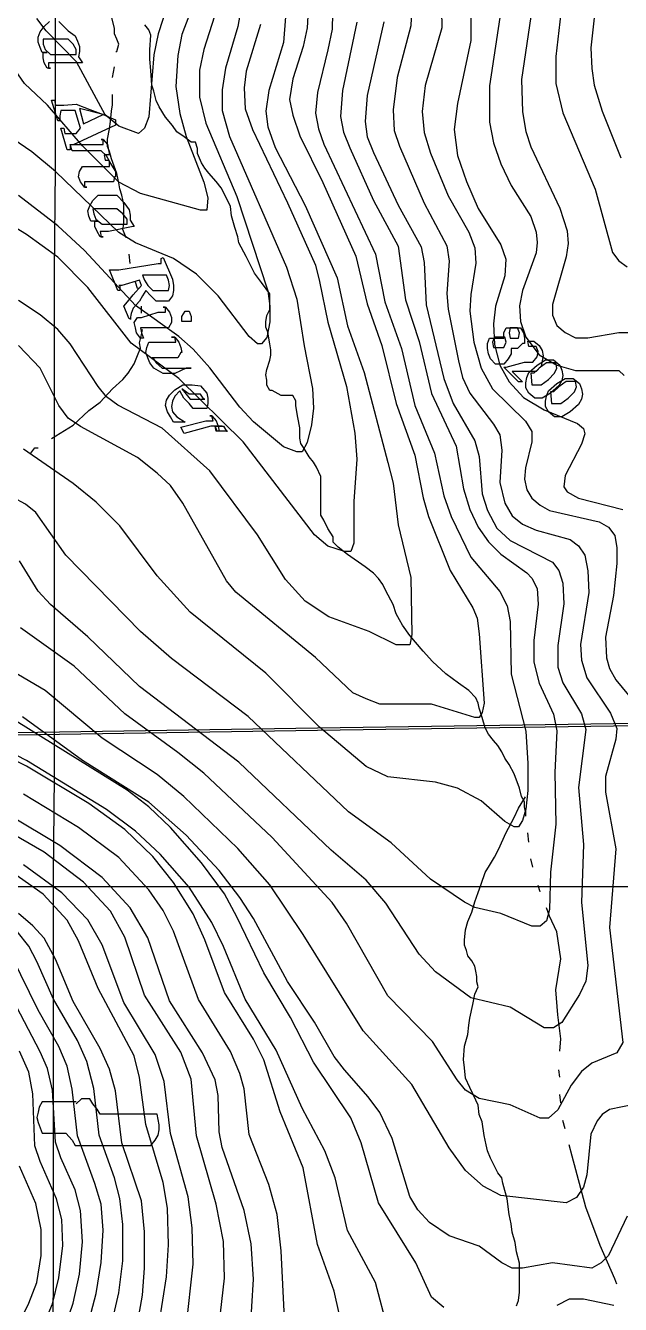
# Model space of a CAD drawing. Extents: x -0.49 to 6.91, y -0.57 to 8.11.
# Drawn here: x 1.304 to 1.607, y 0.327 to 0.978 of the extents above; entities that cross this region are included whole.
import ezdxf

# ---------------------------------------------------------------- set-up
doc = ezdxf.new("R2010")
doc.units = 0
for name, color, linetype in [('Elevations', 7, 'CONTINUOUS'), ('Grid', 7, 'CONTINUOUS'), ('Labels', 7, 'CONTINUOUS'), ('topo', 7, 'CONTINUOUS'), ('topo_grid', 7, 'CONTINUOUS'), ('water', 7, 'CONTINUOUS'), ('white', 7, 'CONTINUOUS')]:
    doc.layers.add(name, color=color, linetype=linetype)

msp = doc.modelspace()

# ---------------------------------------------------------------- linework, layer by layer
at = {"layer": 'Elevations', "color": 1}
for points in [[(1.556296, 0.824332), (1.557878, 0.821686), (1.558405, 0.81904), (1.558405, 0.816394), (1.557349, 0.816394), (1.554714, 0.813749), (1.553132, 0.813749), (1.551552, 0.813749), (1.551552, 0.811103), (1.54997, 0.808457), (1.547861, 0.805811), (1.545752, 0.805811), (1.543644, 0.805811), (1.541008, 0.808457), (1.539953, 0.811103), (1.539426, 0.813749), (1.539426, 0.816394), (1.540482, 0.81904), (1.542064, 0.81904), (1.543646, 0.81904), (1.545755, 0.81904), (1.547864, 0.81904), (1.547864, 0.821686), (1.54892, 0.824332), (1.550499, 0.824332), (1.552608, 0.824332), (1.554717, 0.824332)], [(1.550496, 0.821686), (1.551022, 0.81904), (1.553131, 0.81904), (1.55524, 0.81904), (1.555766, 0.821686), (1.554713, 0.824332), (1.552605, 0.824332), (1.551022, 0.824332)], [(1.542588, 0.814304), (1.54417, 0.814304), (1.545226, 0.814304), (1.546279, 0.814304), (1.547861, 0.814304), (1.548917, 0.81695), (1.54839, 0.819596), (1.545752, 0.819596), (1.543117, 0.819596), (1.542064, 0.81695)], [(1.565787, 0.815363), (1.567369, 0.812717), (1.567896, 0.810071), (1.567369, 0.807425), (1.566843, 0.804779), (1.564207, 0.802133), (1.562099, 0.802133), (1.559463, 0.802133), (1.552082, 0.802133), (1.557354, 0.796842), (1.555246, 0.796842), (1.547864, 0.80425), (1.54892, 0.80425), (1.55841, 0.806896), (1.561045, 0.806896), (1.562627, 0.806896), (1.564736, 0.809542), (1.565262, 0.812188), (1.564209, 0.814833), (1.562627, 0.814833), (1.560518, 0.814833), (1.559992, 0.817479), (1.563156, 0.817479)], [(1.576331, 0.805335), (1.577387, 0.802689), (1.577913, 0.800043), (1.577387, 0.797397), (1.575804, 0.794751), (1.571586, 0.791047), (1.567368, 0.788401), (1.563678, 0.788401), (1.560514, 0.791047), (1.558932, 0.793693), (1.558932, 0.796339), (1.559458, 0.798985), (1.560514, 0.801631), (1.564732, 0.805335), (1.56895, 0.807981), (1.573168, 0.807981)], [(1.562096, 0.795334), (1.564205, 0.795334), (1.56684, 0.795334), (1.570531, 0.797979), (1.573694, 0.801154), (1.57475, 0.8038), (1.574223, 0.806446), (1.572114, 0.806446), (1.569477, 0.806446), (1.565786, 0.8038), (1.563149, 0.801154), (1.562096, 0.801154), (1.561569, 0.801154)], [(1.586349, 0.795863), (1.587405, 0.793217), (1.587931, 0.790571), (1.587405, 0.787925), (1.585823, 0.785279), (1.581605, 0.781575), (1.577387, 0.778929), (1.573696, 0.778929), (1.570533, 0.781575), (1.56895, 0.784221), (1.56895, 0.786867), (1.569477, 0.789513), (1.57053, 0.792159), (1.574748, 0.795863), (1.578966, 0.798509), (1.583184, 0.798509)], [(1.572113, 0.785835), (1.574222, 0.785835), (1.57686, 0.785835), (1.58055, 0.788481), (1.583714, 0.791656), (1.584767, 0.794302), (1.58424, 0.796948), (1.582131, 0.796948), (1.579496, 0.796948), (1.575805, 0.794302), (1.57317, 0.791656), (1.572117, 0.791656), (1.57159, 0.791656)]]:
    msp.add_lwpolyline(points, close=True, dxfattribs=at)
at = {"layer": 'Grid', "color": 1}
msp.add_lwpolyline([(0.827627, 0.610258), (0.827627, 0.817982), (0.828154, 1.026262), (0.82868, 1.233986), (0.82868, 1.442266), (1.036419, 1.444912), (1.244158, 1.447558), (1.451897, 1.450204), (1.659636, 1.45285), (1.660163, 1.245654), (1.660689, 1.038433), (1.661216, 0.830708), (1.661742, 0.623487), (1.452949, 0.620312), (1.244682, 0.617137), (1.035889, 0.614491)], close=True, dxfattribs=at)
msp.add_lwpolyline([(0.823408, 0.000763), (0.82499, 0.139961), (0.825517, 0.348743), (0.827625, 0.610258), (1.035891, 0.613433), (1.244685, 0.616078), (1.452951, 0.619253), (1.661744, 0.622428), (1.665435, 0.414175), (1.669653, 0.20645), (1.671241, 0.000816)], dxfattribs=at)
at = {"layer": 'Labels', "color": 6}
msp.add_lwpolyline([(1.321137, 0.98041), (1.325884, 0.975647), (1.329575, 0.973001), (1.330628, 0.970355), (1.331684, 0.96771), (1.331684, 0.965064), (1.331157, 0.962418), (1.333266, 0.959243), (1.332739, 0.959243), (1.320084, 0.959243), (1.318503, 0.959243), (1.317448, 0.959243), (1.315866, 0.959243), (1.315866, 0.956597), (1.316392, 0.956597), (1.316919, 0.956597), (1.315339, 0.956597), (1.313757, 0.959243), (1.313231, 0.961889), (1.313231, 0.964535), (1.315339, 0.964535), (1.315339, 0.964535), (1.314283, 0.964535), (1.312701, 0.964535), (1.311645, 0.96718), (1.310592, 0.969826), (1.310592, 0.972472), (1.311645, 0.975118), (1.313754, 0.977764), (1.316392, 0.98041)], dxfattribs=at)
for points in [[(1.314284, 0.966149), (1.316922, 0.963503), (1.327994, 0.963503), (1.329047, 0.963503), (1.329574, 0.963503), (1.3301, 0.963503), (1.3301, 0.966149), (1.328518, 0.968794), (1.325883, 0.97144), (1.321665, 0.97144), (1.317447, 0.97144), (1.315338, 0.97144), (1.314282, 0.97144), (1.313229, 0.97144), (1.313229, 0.968794)], [(1.330102, 0.938209), (1.336956, 0.935563), (1.34381, 0.932917), (1.350137, 0.930271), (1.350137, 0.927625), (1.32852, 0.917571), (1.327467, 0.917571), (1.32694, 0.917571), (1.32694, 0.917571), (1.32694, 0.914925), (1.325358, 0.914925), (1.322194, 0.926038), (1.323777, 0.926038), (1.324303, 0.923392), (1.32483, 0.923392), (1.325356, 0.923392), (1.326412, 0.923392), (1.326938, 0.923392), (1.327991, 0.923392), (1.3301, 0.923392), (1.332209, 0.926038), (1.329574, 0.935034), (1.326938, 0.935034), (1.32483, 0.935034), (1.323247, 0.935034), (1.322194, 0.935034), (1.321665, 0.932388), (1.321665, 0.929742), (1.320612, 0.929742), (1.317449, 0.940325), (1.319029, 0.940325), (1.319555, 0.937679), (1.320611, 0.937679), (1.321664, 0.937679), (1.323773, 0.937679)], [(1.331684, 0.936092), (1.333793, 0.928154), (1.343811, 0.932917)], [(1.344865, 0.909739), (1.346447, 0.909739), (1.348029, 0.907094), (1.350138, 0.903919), (1.350138, 0.901273), (1.349612, 0.901273), (1.349085, 0.898627), (1.347503, 0.898627), (1.34645, 0.898627), (1.344341, 0.898627), (1.338014, 0.898627), (1.336958, 0.898627), (1.335379, 0.898627), (1.334323, 0.898627), (1.334323, 0.895981), (1.334849, 0.895981), (1.335376, 0.895981), (1.334323, 0.895981), (1.332214, 0.898627), (1.331158, 0.901273), (1.331685, 0.903919), (1.333267, 0.906564), (1.333794, 0.906564), (1.335376, 0.906564), (1.342758, 0.906564), (1.34434, 0.906564), (1.345396, 0.906564), (1.346978, 0.906564), (1.346978, 0.90921), (1.345396, 0.911856), (1.34276, 0.914502), (1.327997, 0.914502), (1.326942, 0.917677), (1.339596, 0.917677), (1.341178, 0.917677), (1.34276, 0.917677), (1.343813, 0.917677), (1.343813, 0.920323), (1.343287, 0.920323), (1.34276, 0.920323), (1.343813, 0.920323), (1.345922, 0.917677), (1.346448, 0.915031), (1.346975, 0.912385), (1.346448, 0.912385), (1.34434, 0.912385)], [(1.354355, 0.888123), (1.35699, 0.884419), (1.357517, 0.881773), (1.357517, 0.879127), (1.359625, 0.875952), (1.359099, 0.875952), (1.346446, 0.873306), (1.344864, 0.873306), (1.343808, 0.873306), (1.342226, 0.873306), (1.342752, 0.87066), (1.343279, 0.87066), (1.343806, 0.87066), (1.342223, 0.87066), (1.340641, 0.873306), (1.339588, 0.875952), (1.339588, 0.878598), (1.34117, 0.878598), (1.34117, 0.878598), (1.340115, 0.878598), (1.338532, 0.878598), (1.337479, 0.878598), (1.336424, 0.881244), (1.335897, 0.88389), (1.336953, 0.886535), (1.338535, 0.889181), (1.34117, 0.891827), (1.345915, 0.891827), (1.35066, 0.891827)], [(1.340119, 0.879683), (1.343283, 0.877037), (1.353828, 0.877037), (1.354881, 0.877037), (1.355937, 0.877037), (1.355937, 0.877037), (1.355937, 0.879683), (1.353828, 0.882329), (1.350664, 0.884974), (1.346974, 0.884974), (1.342756, 0.884974), (1.340647, 0.884974), (1.339592, 0.884974), (1.338538, 0.884974), (1.339065, 0.882329)], [(1.37439, 0.860183), (1.379136, 0.84907), (1.379663, 0.845895), (1.379663, 0.84325), (1.379136, 0.840604), (1.377027, 0.837958), (1.373864, 0.837958), (1.3707, 0.837958), (1.368065, 0.840604), (1.365427, 0.84325), (1.363845, 0.840604), (1.362263, 0.837958), (1.359099, 0.834254), (1.358046, 0.831608), (1.357519, 0.828962), (1.357519, 0.828962), (1.358046, 0.828962), (1.35699, 0.828962), (1.354355, 0.835312), (1.35699, 0.838487), (1.359099, 0.841133), (1.363317, 0.845895), (1.362264, 0.848541), (1.353301, 0.845895), (1.352774, 0.845895), (1.352248, 0.845895), (1.351721, 0.845895), (1.352248, 0.845895), (1.352248, 0.84325), (1.351195, 0.84325), (1.346977, 0.853833), (1.34803, 0.853833), (1.348556, 0.853833), (1.349612, 0.853833), (1.350665, 0.853833), (1.351721, 0.853833), (1.371756, 0.857008), (1.372282, 0.857008), (1.372809, 0.857008), (1.373335, 0.857008), (1.373335, 0.857008), (1.373335, 0.857008), (1.373335, 0.859654)], [(1.363846, 0.851214), (1.364899, 0.848568), (1.366481, 0.845922), (1.369117, 0.843276), (1.371752, 0.843276), (1.374916, 0.843276), (1.376498, 0.843276), (1.377024, 0.843276), (1.377551, 0.845922), (1.377024, 0.848568), (1.375971, 0.851214)], [(1.364373, 0.81904), (1.362791, 0.81904), (1.360682, 0.821686), (1.360155, 0.824332), (1.359629, 0.826978), (1.361211, 0.829624), (1.362264, 0.829624), (1.36332, 0.829624), (1.371755, 0.832269), (1.373337, 0.832269), (1.374393, 0.832269), (1.375446, 0.832269), (1.375446, 0.834915), (1.374919, 0.834915), (1.374393, 0.834915), (1.375448, 0.834915), (1.377557, 0.832269), (1.378613, 0.829624), (1.378613, 0.826978), (1.378613, 0.826978), (1.377031, 0.824332), (1.375978, 0.824332), (1.374922, 0.824332), (1.366486, 0.824332), (1.364904, 0.824332), (1.363848, 0.824332), (1.362795, 0.824332), (1.363321, 0.821686), (1.363321, 0.821686)], [(1.387572, 0.82748), (1.385466, 0.82748), (1.383879, 0.82748), (1.383879, 0.830126), (1.385466, 0.832772), (1.387572, 0.832772), (1.38863, 0.830126), (1.38863, 0.82748)], [(1.373863, 0.803747), (1.377554, 0.803747), (1.381244, 0.803747), (1.382826, 0.803747), (1.383353, 0.803747), (1.383879, 0.803747), (1.385467, 0.803747), (1.387044, 0.803747), (1.388102, 0.803747), (1.388629, 0.803747), (1.388102, 0.803747), (1.38757, 0.803747), (1.385988, 0.803747), (1.380188, 0.801101), (1.374391, 0.801101), (1.369645, 0.803747), (1.367536, 0.806393), (1.366483, 0.809039), (1.365428, 0.811685), (1.365954, 0.814331), (1.36701, 0.816976), (1.368592, 0.816976), (1.369645, 0.816976), (1.370172, 0.816976), (1.376498, 0.816976), (1.378081, 0.816976), (1.379134, 0.816976), (1.380716, 0.816976), (1.380189, 0.819622), (1.379663, 0.819622), (1.378607, 0.819622), (1.380189, 0.819622), (1.382298, 0.816976), (1.383354, 0.814331), (1.38388, 0.811685), (1.383354, 0.811685), (1.381772, 0.809039), (1.381245, 0.809039), (1.380189, 0.809039), (1.372808, 0.809039), (1.371226, 0.809039), (1.370173, 0.809039), (1.369117, 0.809039), (1.368591, 0.809039), (1.368591, 0.809039), (1.369117, 0.809039), (1.3707, 0.806393)], [(1.393376, 0.794804), (1.396539, 0.7911), (1.397066, 0.788454), (1.397066, 0.785809), (1.396539, 0.783163), (1.394957, 0.783163), (1.393375, 0.783163), (1.391266, 0.783163), (1.389678, 0.783163), (1.38757, 0.785809), (1.384932, 0.788454), (1.382823, 0.792159), (1.380188, 0.789513), (1.379135, 0.786867), (1.378608, 0.784221), (1.379135, 0.781575), (1.381244, 0.778929), (1.385467, 0.776284), (1.384935, 0.776284), (1.382299, 0.776284), (1.379662, 0.776284), (1.378079, 0.778929), (1.376497, 0.781575), (1.375441, 0.78475), (1.375968, 0.787396), (1.37755, 0.790042), (1.380185, 0.792688), (1.384405, 0.795334), (1.389154, 0.795334)], [(1.383881, 0.793217), (1.38599, 0.790571), (1.388104, 0.787925), (1.389681, 0.787925), (1.390739, 0.787925), (1.393903, 0.787925), (1.394956, 0.787925), (1.395483, 0.787925), (1.395483, 0.787925), (1.394956, 0.787925), (1.393374, 0.790571), (1.390736, 0.790571), (1.387572, 0.790571)], [(1.400757, 0.774246), (1.403392, 0.774246), (1.404975, 0.774246), (1.406557, 0.7716), (1.407083, 0.7716), (1.407083, 0.7716), (1.406557, 0.7716), (1.405501, 0.7716), (1.404448, 0.7716), (1.402866, 0.7716), (1.401813, 0.7716), (1.401284, 0.7716), (1.400757, 0.774246), (1.401813, 0.774246), (1.402866, 0.774246), (1.404448, 0.774246), (1.404448, 0.774246), (1.403395, 0.774246), (1.401286, 0.774246), (1.398651, 0.774246), (1.384938, 0.770542), (1.383356, 0.773717), (1.396014, 0.776892), (1.39707, 0.776892), (1.398652, 0.776892), (1.399705, 0.776892), (1.399178, 0.779538), (1.398652, 0.779538), (1.398125, 0.779538), (1.399178, 0.779538), (1.401287, 0.776892), (1.402343, 0.774246), (1.402869, 0.7716), (1.402869, 0.7716), (1.401814, 0.7716)]]:
    msp.add_lwpolyline(points, close=True, dxfattribs=at)
at = {"layer": 'topo', "color": 2}
for points in [[(1.612188, 1.098387), (1.604802, 1.093096), (1.59742, 1.084629), (1.592148, 1.074575), (1.586348, 1.057112), (1.580021, 1.034358), (1.577912, 1.018483), (1.577386, 0.988956), (1.574223, 0.962497), (1.574223, 0.948739), (1.577914, 0.933922), (1.594258, 0.894896), (1.603221, 0.862749), (1.606385, 0.858516), (1.610607, 0.855341)], [(1.60955, 1.046767), (1.605859, 1.03883), (1.600059, 1.022425), (1.596896, 1.009725), (1.592151, 0.967022), (1.592678, 0.956438), (1.593731, 0.947972), (1.597949, 0.934743), (1.60744, 0.91093)], [(1.391266, 1.034146), (1.371758, 0.974033), (1.369649, 0.96345), (1.367014, 0.931806), (1.364906, 0.925985), (1.361742, 0.923339), (1.351724, 0.927043), (1.34487, 0.932864), (1.330108, 0.959746), (1.314818, 0.975621), (1.310072, 0.981971)], [(1.449265, 1.00454), (1.447683, 0.977129), (1.445574, 0.967604), (1.440301, 0.9512), (1.438719, 0.940616), (1.440301, 0.932679), (1.443992, 0.922095), (1.455591, 0.898283), (1.472463, 0.860844), (1.478263, 0.836503), (1.485644, 0.815336), (1.493026, 0.785809), (1.502516, 0.75935), (1.506734, 0.737654), (1.509369, 0.728129), (1.520441, 0.700719), (1.532041, 0.681669), (1.53415, 0.676377), (1.535203, 0.668439), (1.537839, 0.633118), (1.536785, 0.628355), (1.535203, 0.625709), (1.533095, 0.625709), (1.510951, 0.632588), (1.484591, 0.632588), (1.477736, 0.635234), (1.470882, 0.638409), (1.451902, 0.656401), (1.411304, 0.689606), (1.406559, 0.695427), (1.38441, 0.734956), (1.378083, 0.743951), (1.371229, 0.750301), (1.361211, 0.758239), (1.332213, 0.774114), (1.325886, 0.778347), (1.32114, 0.784697), (1.31165, 0.803747), (1.300578, 0.815389)], [(1.515688, 1.00409), (1.516214, 0.977208), (1.507778, 0.947681), (1.506196, 0.934451), (1.507252, 0.923868), (1.510415, 0.913285), (1.519379, 0.891589), (1.529924, 0.873068), (1.533087, 0.865131), (1.533613, 0.857193), (1.530978, 0.841318), (1.530452, 0.832851), (1.53256, 0.816976), (1.536256, 0.803747), (1.542055, 0.793164), (1.558926, 0.77676), (1.56209, 0.771468), (1.56209, 0.766176), (1.558926, 0.752947), (1.5584, 0.747126), (1.559455, 0.741835), (1.562091, 0.737601), (1.566309, 0.733897), (1.571054, 0.731251), (1.596362, 0.725431), (1.601107, 0.722785), (1.604271, 0.718551), (1.605324, 0.712201), (1.605324, 0.704264), (1.603741, 0.68786), (1.599523, 0.666693), (1.600052, 0.65611), (1.601635, 0.650818), (1.604798, 0.644997), (1.620088, 0.626476)], [(1.391792, 0.994829), (1.383884, 0.973663), (1.381775, 0.963079), (1.380719, 0.947204), (1.382828, 0.933446), (1.385992, 0.921804), (1.394955, 0.898521), (1.397064, 0.890584), (1.396537, 0.884234), (1.395482, 0.884234), (1.393373, 0.884234), (1.362793, 0.8927), (1.351721, 0.898521), (1.333267, 0.917042), (1.315341, 0.937679), (1.303741, 0.948792), (1.29636, 0.959375), (1.278961, 0.99946)], [(1.41658, 1.002158), (1.412357, 0.977817), (1.40603, 0.95665), (1.404447, 0.945538), (1.404447, 0.934954), (1.408138, 0.921725), (1.437142, 0.855288), (1.442414, 0.838884), (1.446105, 0.815071), (1.450323, 0.793376), (1.450849, 0.783321), (1.449796, 0.774855), (1.447687, 0.765859), (1.445049, 0.761096), (1.442414, 0.761096), (1.43556, 0.763742), (1.42027, 0.776442), (1.413411, 0.783851), (1.398121, 0.803959), (1.389685, 0.813484), (1.382304, 0.819834), (1.36016, 0.835709), (1.334325, 0.863649), (1.320616, 0.876349), (1.300581, 0.891695)], [(1.50146, 1.002582), (1.500407, 0.97824), (1.493553, 0.951782), (1.491444, 0.935378), (1.491971, 0.924794), (1.494606, 0.916857), (1.50726, 0.887858), (1.518859, 0.866163), (1.519915, 0.858225), (1.518859, 0.841821), (1.519385, 0.833883), (1.524659, 0.807425), (1.526767, 0.798958), (1.530458, 0.791021), (1.542584, 0.775146), (1.545748, 0.769854), (1.546801, 0.761917), (1.545748, 0.745513), (1.548383, 0.734929), (1.552074, 0.728579), (1.557346, 0.724346), (1.564201, 0.721171), (1.581604, 0.716408), (1.585823, 0.713233), (1.588985, 0.708471), (1.590568, 0.700533), (1.591094, 0.689421), (1.586876, 0.662963), (1.587403, 0.655025), (1.590038, 0.646029), (1.602165, 0.628038), (1.605329, 0.6201), (1.604802, 0.614808), (1.599529, 0.595758), (1.599529, 0.587821), (1.604802, 0.558823), (1.601638, 0.518765), (1.608492, 0.460239), (1.605329, 0.454947), (1.592675, 0.449655), (1.587402, 0.445422), (1.58213, 0.438543), (1.575276, 0.425843), (1.570526, 0.42161), (1.566308, 0.42161), (1.551018, 0.428489), (1.535201, 0.431664), (1.528347, 0.435897), (1.524129, 0.441189), (1.511475, 0.460768), (1.488803, 0.484051), (1.467713, 0.520934), (1.460332, 0.531518), (1.429752, 0.564723), (1.394954, 0.597425), (1.381768, 0.608009), (1.354879, 0.627588), (1.329044, 0.651929), (1.301627, 0.671509)], [(1.460866, 1.000359), (1.460339, 0.976547), (1.458231, 0.965963), (1.452958, 0.944268), (1.451904, 0.933684), (1.453487, 0.925747), (1.456125, 0.917809), (1.482487, 0.861903), (1.487232, 0.837561), (1.495668, 0.813749), (1.502522, 0.78475), (1.51254, 0.760409), (1.517285, 0.738713), (1.520976, 0.728129), (1.530993, 0.707492), (1.545756, 0.690029), (1.549447, 0.682621), (1.551029, 0.674684), (1.551555, 0.647802), (1.558936, 0.618804), (1.559992, 0.602399), (1.559992, 0.588641), (1.558936, 0.579116), (1.557354, 0.573295), (1.555245, 0.57012), (1.553137, 0.57012), (1.548391, 0.572766), (1.536265, 0.583349), (1.524138, 0.589699), (1.513066, 0.592874), (1.488813, 0.59552), (1.47774, 0.600812), (1.454014, 0.62092), (1.426598, 0.648331), (1.388104, 0.679446), (1.371233, 0.697967), (1.352252, 0.723367), (1.340125, 0.735538), (1.328526, 0.745063), (1.303218, 0.762525)], [(1.530987, 1.000253), (1.530987, 0.970752), (1.524133, 0.938579), (1.522551, 0.92535), (1.524133, 0.912121), (1.528878, 0.898891), (1.534679, 0.885133), (1.546277, 0.866612), (1.548913, 0.859204), (1.548386, 0.850737), (1.543641, 0.835391), (1.542588, 0.826396), (1.543115, 0.815812), (1.54575, 0.805229), (1.550495, 0.796762), (1.557876, 0.788825), (1.568421, 0.782475), (1.585293, 0.775596), (1.588457, 0.77295), (1.588983, 0.770304), (1.587401, 0.765012), (1.578965, 0.749137), (1.578439, 0.743316), (1.580021, 0.740671), (1.58582, 0.737496), (1.608492, 0.731675)], [(1.401811, 0.987342), (1.394957, 0.966175), (1.392848, 0.955592), (1.392848, 0.941833), (1.396011, 0.928604), (1.411829, 0.891166), (1.427651, 0.843197), (1.428704, 0.835259), (1.428704, 0.827322), (1.427122, 0.819384), (1.424487, 0.816209), (1.422378, 0.816209), (1.41816, 0.819913), (1.402338, 0.840551), (1.391266, 0.851663), (1.379667, 0.859601), (1.360159, 0.867538), (1.351723, 0.87283), (1.319561, 0.903945), (1.307434, 0.913999), (1.287926, 0.927228), (1.27949, 0.936753), (1.273163, 0.950512), (1.259455, 0.992686)], [(1.437667, 0.996046), (1.435558, 0.969588), (1.428176, 0.945246), (1.426594, 0.934663), (1.427647, 0.926726), (1.431338, 0.916142), (1.446628, 0.886615), (1.462973, 0.849732), (1.468245, 0.82539), (1.476681, 0.801578), (1.488808, 0.755699), (1.491443, 0.745116), (1.494079, 0.723949), (1.500406, 0.697041), (1.500932, 0.668043), (1.499879, 0.662751), (1.49777, 0.662751), (1.493025, 0.662751), (1.479316, 0.66963), (1.458754, 0.677038), (1.446627, 0.684976), (1.436609, 0.696088), (1.422374, 0.718843), (1.398116, 0.751519), (1.373863, 0.773214), (1.351191, 0.784856), (1.345392, 0.789089), (1.341174, 0.794381), (1.326938, 0.816077), (1.320611, 0.823485), (1.311648, 0.830894), (1.300576, 0.838302)], [(1.423962, 0.978796), (1.416581, 0.954983), (1.415528, 0.946516), (1.416049, 0.935933), (1.419745, 0.92535), (1.437671, 0.887911), (1.451907, 0.856294), (1.454016, 0.847827), (1.458234, 0.827189), (1.467724, 0.794487), (1.471942, 0.770674), (1.472995, 0.757445), (1.471413, 0.735749), (1.471413, 0.714583), (1.469831, 0.710349), (1.466667, 0.710349), (1.458231, 0.712995), (1.451377, 0.718816), (1.414993, 0.766256), (1.382304, 0.798429), (1.35805, 0.816421), (1.335906, 0.84489), (1.320616, 0.860236), (1.304799, 0.871878), (1.291618, 0.879815)], [(1.472993, 0.979986), (1.465611, 0.945194), (1.464558, 0.931964), (1.46614, 0.924027), (1.469303, 0.916089), (1.48143, 0.889208), (1.494083, 0.865924), (1.497774, 0.838514), (1.504628, 0.817347), (1.510955, 0.790889), (1.523609, 0.764007), (1.5273, 0.742311), (1.530463, 0.731728), (1.534681, 0.722732), (1.539954, 0.715324), (1.546281, 0.708974), (1.559466, 0.699449), (1.562104, 0.696803), (1.564739, 0.691511), (1.565266, 0.683574), (1.563157, 0.665053), (1.563157, 0.65394), (1.565793, 0.643357), (1.573174, 0.627482), (1.574757, 0.619015), (1.573704, 0.597849), (1.57423, 0.57139), (1.571595, 0.547049), (1.571068, 0.527999), (1.569486, 0.522178), (1.566322, 0.519532), (1.562104, 0.519532), (1.546283, 0.525882), (1.533102, 0.529057), (1.527829, 0.531703), (1.51043, 0.543344), (1.490395, 0.561865), (1.468778, 0.57774), (1.417635, 0.626238), (1.378619, 0.655766), (1.362797, 0.669524), (1.324835, 0.708524), (1.309545, 0.73022), (1.304273, 0.734453), (1.291619, 0.741332)], [(1.486699, 0.980171), (1.478263, 0.942733), (1.477207, 0.929504), (1.478263, 0.921566), (1.481425, 0.913629), (1.49408, 0.886747), (1.505678, 0.86558), (1.507261, 0.857643), (1.508316, 0.835947), (1.517279, 0.798509), (1.522024, 0.785809), (1.533096, 0.766759), (1.535205, 0.758821), (1.536787, 0.739771), (1.539423, 0.731304), (1.544168, 0.722309), (1.551021, 0.715959), (1.572639, 0.704846), (1.575803, 0.700613), (1.577911, 0.694263), (1.578438, 0.683679), (1.575275, 0.662513), (1.575275, 0.6514), (1.57791, 0.643463), (1.5874, 0.627588), (1.589509, 0.61965), (1.585819, 0.590123), (1.588454, 0.561124), (1.587398, 0.531597), (1.590562, 0.49945), (1.589506, 0.491513), (1.586343, 0.484633), (1.57738, 0.470346), (1.573162, 0.4677), (1.568416, 0.4677), (1.551017, 0.478283), (1.530982, 0.483046), (1.513056, 0.496275), (1.50462, 0.505271), (1.487748, 0.5312), (1.47773, 0.542842), (1.459804, 0.558188), (1.412875, 0.603008), (1.362259, 0.641505), (1.335897, 0.666905), (1.316916, 0.683309), (1.310589, 0.690188), (1.301099, 0.705534)], [(1.545752, 0.98242), (1.540481, 0.947628), (1.540481, 0.929107), (1.542589, 0.918524), (1.546279, 0.90794), (1.551552, 0.896828), (1.561569, 0.880953), (1.564207, 0.873015), (1.564734, 0.867724), (1.564207, 0.862432), (1.557352, 0.843382), (1.55577, 0.835444), (1.556296, 0.827507), (1.558932, 0.819569), (1.565786, 0.810574), (1.574749, 0.805282), (1.58424, 0.802636), (1.602166, 0.802636), (1.606384, 0.802636), (1.609019, 0.79999)], [(1.561566, 0.982976), (1.556821, 0.950829), (1.557348, 0.934425), (1.55893, 0.924371), (1.561565, 0.916433), (1.576328, 0.885345), (1.580019, 0.873703), (1.580546, 0.867353), (1.57949, 0.860474), (1.572636, 0.836132), (1.572636, 0.830841), (1.574745, 0.825549), (1.578963, 0.821845), (1.584235, 0.819199), (1.590562, 0.819199), (1.60638, 0.821845), (1.612707, 0.821845)], [(1.614816, 0.428806), (1.601635, 0.42616), (1.597944, 0.423515), (1.595309, 0.42034), (1.592145, 0.41346), (1.590037, 0.392823), (1.588454, 0.386473), (1.584764, 0.381181), (1.579491, 0.378535), (1.546275, 0.38224), (1.537307, 0.387002), (1.528344, 0.39494), (1.519908, 0.406581), (1.500927, 0.438728), (1.476147, 0.466139), (1.445567, 0.515193), (1.428695, 0.540593), (1.41235, 0.559114), (1.384933, 0.585572), (1.371225, 0.596684), (1.343277, 0.615205), (1.314278, 0.639547), (1.286861, 0.655422)], [(1.517281, 0.325169), (1.510954, 0.330461), (1.503045, 0.347923), (1.484064, 0.378509), (1.475101, 0.409095), (1.469829, 0.421795), (1.450844, 0.450264), (1.439244, 0.473018), (1.425536, 0.495772), (1.411827, 0.524241), (1.4055, 0.535883), (1.393901, 0.551758), (1.378084, 0.56975), (1.367012, 0.580333), (1.355939, 0.5888), (1.293197, 0.627826)], [(1.610603, 0.371762), (1.601112, 0.351654), (1.597422, 0.34795), (1.592677, 0.345304), (1.572641, 0.34795), (1.557351, 0.345304), (1.552079, 0.345304), (1.546806, 0.34795), (1.535207, 0.356416), (1.519917, 0.361708), (1.509899, 0.368587), (1.504099, 0.374937), (1.499881, 0.381816), (1.490918, 0.411344), (1.484591, 0.424573), (1.478787, 0.43251), (1.46666, 0.446269), (1.461388, 0.453148), (1.45137, 0.47061), (1.437662, 0.491248), (1.420263, 0.523421), (1.413409, 0.534005), (1.402864, 0.547763), (1.385992, 0.565755), (1.367011, 0.582688), (1.333267, 0.603855), (1.302687, 0.62608)], [(1.466137, 0.312363), (1.461392, 0.33353), (1.452956, 0.357342), (1.445574, 0.396368), (1.433975, 0.424838), (1.425539, 0.451296), (1.420262, 0.461879), (1.405499, 0.485692), (1.395482, 0.512573), (1.389682, 0.525803), (1.379664, 0.541678), (1.369119, 0.554907), (1.354884, 0.568665), (1.33643, 0.581894), (1.304795, 0.600944), (1.281597, 0.612586)], [(1.488807, 0.314162), (1.48248, 0.337975), (1.468244, 0.364433), (1.461917, 0.391315), (1.456645, 0.405073), (1.445046, 0.426769), (1.43186, 0.456296), (1.416043, 0.482226), (1.404971, 0.509107), (1.399171, 0.521278), (1.387571, 0.53927), (1.372809, 0.556203), (1.360155, 0.567845), (1.345392, 0.578957), (1.304794, 0.603828), (1.285286, 0.613882)], [(1.436081, 0.319745), (1.434499, 0.354009), (1.43239, 0.372529), (1.428171, 0.387875), (1.418154, 0.413275), (1.415519, 0.436559), (1.41341, 0.444496), (1.408664, 0.455609), (1.39232, 0.482067), (1.379666, 0.51686), (1.374393, 0.527443), (1.367012, 0.538026), (1.351722, 0.55443), (1.331155, 0.569776), (1.303211, 0.58671)], [(1.418685, 0.311728), (1.420267, 0.339668), (1.419214, 0.35766), (1.415523, 0.374593), (1.404451, 0.406766), (1.402869, 0.414704), (1.402342, 0.433225), (1.400763, 0.441162), (1.394436, 0.454921), (1.377564, 0.481379), (1.366492, 0.513552), (1.357528, 0.528898), (1.343293, 0.544244), (1.321671, 0.560648), (1.295836, 0.575994)], [(1.402865, 0.316411), (1.4055, 0.340224), (1.404974, 0.358745), (1.401283, 0.377795), (1.391265, 0.412587), (1.38863, 0.441586), (1.383358, 0.455344), (1.364904, 0.484342), (1.354885, 0.51387), (1.347505, 0.527099), (1.333796, 0.541916), (1.31376, 0.557261), (1.289503, 0.57102)], [(1.372283, 0.316993), (1.375973, 0.340806), (1.377029, 0.35721), (1.376502, 0.375731), (1.374394, 0.38896), (1.365431, 0.418488), (1.362267, 0.4423), (1.359632, 0.453413), (1.341178, 0.487676), (1.331161, 0.512018), (1.325361, 0.522601), (1.313234, 0.53583), (1.293726, 0.549589)], [(1.38599, 0.315088), (1.38968, 0.347262), (1.389153, 0.365783), (1.387044, 0.381658), (1.378081, 0.413831), (1.374918, 0.440289), (1.370172, 0.454048), (1.354355, 0.480506), (1.343283, 0.510007), (1.335902, 0.522707), (1.32272, 0.536465), (1.303212, 0.550753)], [(1.359627, 0.307601), (1.363845, 0.331413), (1.3649, 0.345171), (1.3649, 0.363692), (1.363318, 0.379567), (1.3533, 0.409068), (1.350137, 0.435527), (1.346973, 0.446639), (1.342228, 0.457223), (1.32852, 0.481035), (1.319557, 0.502731), (1.313757, 0.513314), (1.307957, 0.519664), (1.300576, 0.526014)], [(1.34592, 0.307733), (1.351724, 0.332604), (1.353833, 0.349008), (1.353833, 0.367529), (1.35225, 0.380758), (1.349615, 0.391341), (1.341702, 0.413037), (1.339064, 0.43685), (1.335375, 0.450608), (1.330628, 0.461191), (1.318503, 0.482358), (1.310067, 0.501408), (1.305849, 0.509345), (1.300048, 0.516754)], [(1.333269, 0.305801), (1.340124, 0.33226), (1.342759, 0.348135), (1.343812, 0.364539), (1.342759, 0.377768), (1.339595, 0.388351), (1.330632, 0.412693), (1.327997, 0.436506), (1.325362, 0.448147), (1.321139, 0.458201), (1.310594, 0.476722), (1.297413, 0.503604)], [(1.320086, 0.302574), (1.328522, 0.327444), (1.331685, 0.342261), (1.333267, 0.358665), (1.332212, 0.37454), (1.329576, 0.385124), (1.322195, 0.401528), (1.319558, 0.409465), (1.317975, 0.435924), (1.31534, 0.447036), (1.311649, 0.455503), (1.2895, 0.497704)], [(1.307963, 0.303341), (1.31798, 0.327153), (1.321144, 0.340383), (1.323253, 0.356787), (1.322726, 0.370016), (1.320091, 0.380599), (1.311655, 0.399649), (1.309017, 0.407587), (1.307964, 0.434045), (1.305856, 0.445158), (1.301111, 0.455741)], [(1.296889, 0.308897), (1.305852, 0.327418), (1.31007, 0.338001), (1.312179, 0.35176), (1.312179, 0.364989), (1.309543, 0.378218), (1.301107, 0.397268)], [(1.603748, 0.326227), (1.588458, 0.329402), (1.581076, 0.329402), (1.57475, 0.326227)]]:
    msp.add_lwpolyline(points, dxfattribs=at)
at = {"layer": 'topo_grid', "color": 7}
for points in [[(1.317976, 0.031878), (1.317976, 0.081435), (1.317976, 0.133108), (1.317976, 0.184252), (1.317976, 0.235925), (1.317976, 0.287572), (1.318503, 0.338716), (1.318503, 0.390389), (1.318503, 0.441533), (1.318503, 0.493206), (1.318503, 0.544879), (1.319029, 0.596023), (1.319029, 0.647696), (1.319029, 0.69884), (1.319029, 0.750513), (1.319029, 0.802186), (1.319029, 0.85333), (1.319556, 0.905003), (1.319556, 0.956147), (1.319556, 1.007794)], [(1.291614, 0.539614), (1.328521, 0.539614), (1.365956, 0.539614), (1.402863, 0.539614), (1.440297, 0.539614), (1.477209, 0.539614), (1.514643, 0.539614), (1.552078, 0.539614), (1.588985, 0.539614), (1.626424, 0.539614)]]:
    msp.add_lwpolyline(points, dxfattribs=at)
at = {"layer": 'water', "color": 4}
for points in [[(1.35172, 0.968794), (1.350667, 0.97144), (1.349611, 0.974086), (1.349611, 0.976732), (1.348029, 0.983082)], [(1.558932, 0.577052), (1.558405, 0.580227), (1.558405, 0.582873), (1.556823, 0.585519), (1.555767, 0.589752), (1.553132, 0.597161), (1.550494, 0.601923), (1.548386, 0.605098), (1.546803, 0.608273), (1.544695, 0.611448), (1.542586, 0.614094), (1.539951, 0.617269), (1.538368, 0.620444), (1.536786, 0.625736), (1.535204, 0.630498), (1.534678, 0.633144), (1.533624, 0.63579), (1.529934, 0.639494), (1.524661, 0.643198), (1.518334, 0.647961), (1.51148, 0.654311), (1.506734, 0.659602), (1.499881, 0.66754), (1.49619, 0.672831), (1.494608, 0.675477), (1.493026, 0.678652), (1.491444, 0.683415), (1.487754, 0.690294), (1.486172, 0.693469), (1.484063, 0.696644), (1.481428, 0.69929), (1.47721, 0.702465), (1.468246, 0.708815), (1.463501, 0.712519), (1.460865, 0.715165), (1.460865, 0.717811), (1.458225, 0.722044), (1.456116, 0.726277), (1.454534, 0.728923), (1.454534, 0.731569), (1.454534, 0.736331), (1.454534, 0.740565), (1.454534, 0.745327), (1.454534, 0.748502), (1.452425, 0.753265), (1.450843, 0.755911), (1.448734, 0.758556), (1.446099, 0.76279), (1.444517, 0.765436), (1.44399, 0.768081), (1.44399, 0.773373), (1.442937, 0.778665), (1.441882, 0.784486), (1.441882, 0.787131), (1.440299, 0.789777), (1.438191, 0.789777), (1.437138, 0.789777), (1.435555, 0.789777), (1.434502, 0.789777), (1.429756, 0.792423), (1.428703, 0.792423), (1.427121, 0.795069), (1.427121, 0.797715), (1.426594, 0.800361), (1.427121, 0.803006), (1.428703, 0.807769), (1.42923, 0.810415), (1.42923, 0.813061), (1.428703, 0.816236), (1.42765, 0.822056), (1.426594, 0.824702), (1.426594, 0.827348), (1.427121, 0.830523), (1.428703, 0.833698), (1.428703, 0.836344), (1.428703, 0.83899), (1.428703, 0.841636), (1.424485, 0.847456), (1.420794, 0.852219), (1.416576, 0.860686), (1.412886, 0.867565), (1.41236, 0.87074), (1.410777, 0.875502), (1.409195, 0.881323), (1.408669, 0.886086), (1.406033, 0.891377), (1.403925, 0.895611), (1.401289, 0.898786), (1.397598, 0.903019), (1.395489, 0.905665), (1.393907, 0.908311), (1.391799, 0.913073), (1.391799, 0.915719), (1.390746, 0.918894), (1.388637, 0.918894), (1.384946, 0.92154), (1.381255, 0.924186), (1.379146, 0.927361), (1.375456, 0.931594), (1.372292, 0.936886), (1.37071, 0.940061), (1.369657, 0.944823), (1.368601, 0.947998), (1.368074, 0.955406), (1.367548, 0.961227), (1.367548, 0.96599), (1.368074, 0.973398), (1.367021, 0.976044), (1.364913, 0.97869)], [(1.350139, 0.96509), (1.350666, 0.96509), (1.351719, 0.968794)], [(1.348557, 0.951914), (1.349083, 0.95456), (1.34961, 0.957206)], [(1.355411, 0.870184), (1.355411, 0.870184), (1.353831, 0.874418), (1.354358, 0.877063), (1.354358, 0.881297), (1.354358, 0.884472), (1.354358, 0.887118), (1.353302, 0.89188), (1.352249, 0.895055), (1.351723, 0.89823), (1.350667, 0.902993), (1.348032, 0.910401), (1.346979, 0.914105), (1.345923, 0.916751), (1.345923, 0.920455), (1.346979, 0.925747), (1.347505, 0.929451), (1.348032, 0.934743), (1.348558, 0.937918), (1.348558, 0.943209)], [(1.35752, 0.857008), (1.356993, 0.86177)], [(1.361738, 0.844361), (1.361211, 0.844361), (1.360158, 0.847536)], [(1.36332, 0.831714), (1.36332, 0.835418), (1.36332, 0.835418)], [(1.317449, 0.767896), (1.328521, 0.774775), (1.33643, 0.782184), (1.342229, 0.786417), (1.348556, 0.793296), (1.353829, 0.798059), (1.356464, 0.801234), (1.359627, 0.805996), (1.361209, 0.81023), (1.362791, 0.813934), (1.362265, 0.81658), (1.363318, 0.820813), (1.363845, 0.823459)], [(1.306903, 0.760514), (1.309012, 0.76316), (1.310594, 0.76316)], [(1.554179, 0.326095), (1.555232, 0.328741), (1.555759, 0.332974), (1.555759, 0.340912), (1.555759, 0.347791), (1.554177, 0.353612), (1.553647, 0.358374), (1.552065, 0.363666), (1.551539, 0.367899), (1.550483, 0.372662), (1.54943, 0.380599), (1.548374, 0.384833), (1.547321, 0.388537), (1.546795, 0.391183), (1.544686, 0.393828), (1.540996, 0.401237), (1.539414, 0.404941), (1.538887, 0.408116), (1.537834, 0.412878), (1.536778, 0.419758), (1.535196, 0.423462), (1.53467, 0.428224), (1.533617, 0.43087), (1.530453, 0.43722), (1.528344, 0.441983), (1.527817, 0.447274), (1.527291, 0.451508), (1.527817, 0.458387), (1.5294, 0.464208), (1.529926, 0.46897), (1.530453, 0.472674), (1.532035, 0.479553), (1.533088, 0.484845), (1.53467, 0.488549), (1.534144, 0.491195), (1.534144, 0.493841), (1.533617, 0.496487), (1.533091, 0.499133), (1.531508, 0.501778), (1.5294, 0.504424), (1.528873, 0.50707), (1.527817, 0.509716), (1.527817, 0.512362), (1.528347, 0.517653), (1.5294, 0.521887), (1.531508, 0.526649), (1.533091, 0.531941), (1.53467, 0.536703), (1.536252, 0.540937), (1.538361, 0.546758), (1.54047, 0.550462), (1.543105, 0.554695), (1.545214, 0.558928), (1.548905, 0.566866), (1.553123, 0.574803), (1.555231, 0.579566), (1.558923, 0.585387)], [(1.558933, 0.575465), (1.558933, 0.578111)], [(1.560515, 0.562289), (1.559988, 0.567051)], [(1.562624, 0.549615), (1.561571, 0.553848)], [(1.566315, 0.536968), (1.566315, 0.536968), (1.565259, 0.540143)], [(1.576333, 0.455767), (1.57686, 0.462117), (1.575277, 0.474288), (1.574224, 0.486988), (1.57686, 0.502863), (1.574751, 0.516621), (1.57106, 0.524559), (1.569478, 0.528792)], [(1.576333, 0.442591), (1.575806, 0.446295), (1.575806, 0.446295)], [(1.57686, 0.429415), (1.576334, 0.433648)], [(1.578969, 0.416239), (1.577916, 0.420472)], [(1.605332, 0.337155), (1.604276, 0.3398), (1.596895, 0.356734), (1.589513, 0.376313), (1.582659, 0.402242), (1.581077, 0.408063)]]:
    msp.add_lwpolyline(points, dxfattribs=at)
at = {"layer": 'white', "color": 7}
msp.add_lwpolyline([(1.330102, 0.42997), (1.327465, 0.42997), (1.324829, 0.42997), (1.322194, 0.42997), (1.319559, 0.42997), (1.316921, 0.42997), (1.314286, 0.42997), (1.312703, 0.42997), (1.311121, 0.427325), (1.310595, 0.424679), (1.310068, 0.422033), (1.310595, 0.419387), (1.311648, 0.416741), (1.312703, 0.414095), (1.314286, 0.414095), (1.316394, 0.414095), (1.318503, 0.414095), (1.320612, 0.414095), (1.322721, 0.414095), (1.324829, 0.414095), (1.327993, 0.410391), (1.329576, 0.407745), (1.331684, 0.407745), (1.333793, 0.407745), (1.336431, 0.407745), (1.339066, 0.407745), (1.342229, 0.407745), (1.345393, 0.407745), (1.348029, 0.407745), (1.351191, 0.407745), (1.354356, 0.407745), (1.357518, 0.407745), (1.360156, 0.407745), (1.363319, 0.407745), (1.365955, 0.407745), (1.368063, 0.407745), (1.370172, 0.410391), (1.371754, 0.413037), (1.372281, 0.415683), (1.372281, 0.418329), (1.371754, 0.420975), (1.371228, 0.42362), (1.369647, 0.42362), (1.367538, 0.42362), (1.365429, 0.42362), (1.362793, 0.42362), (1.360157, 0.42362), (1.354357, 0.42362), (1.351722, 0.42362), (1.349087, 0.42362), (1.346449, 0.42362), (1.34434, 0.42362), (1.342231, 0.42362), (1.340652, 0.426266), (1.338543, 0.428912), (1.336961, 0.431558), (1.334852, 0.431558), (1.332743, 0.431558), (1.330103, 0.428912), (1.330103, 0.428912)], dxfattribs=at)

doc.saveas('drawing.dxf')
